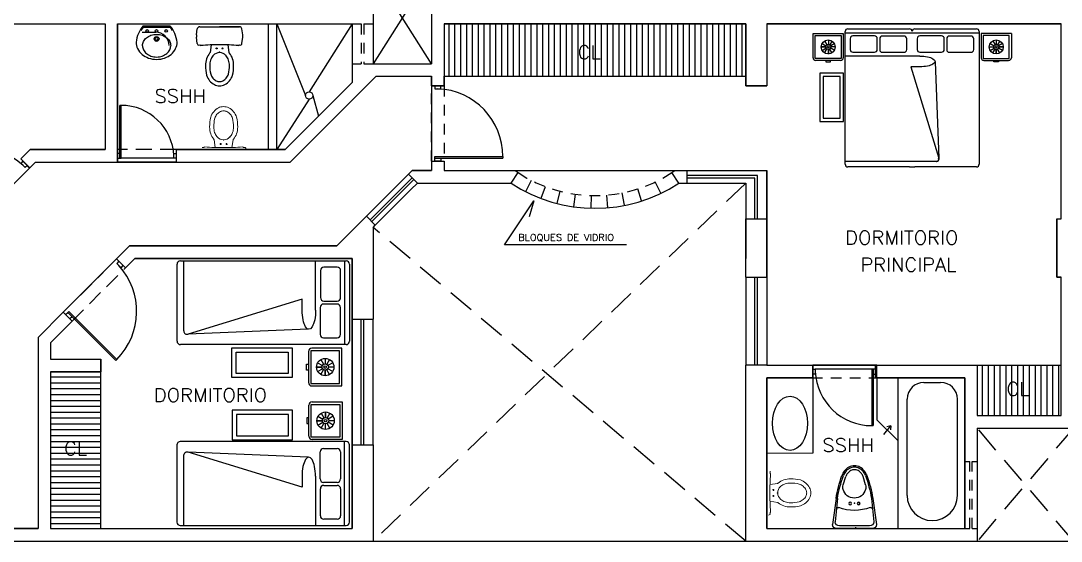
# Model space of a CAD drawing. Header units: millimetres. Extents: x 240 to 284.1, y 121.4 to 133.9.
# Drawn here: x 265.47 to 277.9, y 121.45 to 127.66 of the extents above; entities that cross this region are included whole.
import ezdxf

# ---------------------------------------------------------------- set-up
doc = ezdxf.new("R2010")
doc.units = ezdxf.units.MM
doc.linetypes.add('HIDDEN', pattern=[9.525, 6.35, -3.175])
doc.layers.add('AREAS', color=7, linetype='Continuous', plot=False)
doc.layers.add('VENTANAS', color=250, linetype='Continuous', plot=False)
for name, color, linetype in [('MUEBLES', 253, 'Continuous'), ('MUROS', 5, 'Continuous'), ('MUROS-BAJOS', 40, 'Continuous'), ('pisos', 8, 'Continuous'), ('PROYECCIONES', 6, 'HIDDEN'), ('PUERTAS', 2, 'Continuous'), ('TERRENO', 1, 'Continuous')]:
    doc.layers.add(name, color=color, linetype=linetype)
doc.layers.add('TEXTOS', color=4, linetype='Continuous', lineweight=13)
doc.styles.add('ROMANS', font='romans.shx', dxfattribs={"height": 0.05})

# ---------------------------------------------------------------- blocks, each defined once
blk = doc.blocks.new('Waters02')
for p, q in [((-0.237, 0), (0, 0)), ((0, 0), (0.237, 0)), ((0.237, 0), (0, 0)), ((-0.276, -0.097), (-0.267, -0.026)), ((-0.267, -0.199), (-0.276, -0.123)), ((0.276, -0.097), (0.267, -0.026)), ((0.267, -0.199), (0.276, -0.123)), ((-0.1, -0.217), (-0.112, -0.308)), ((0.1, -0.217), (0.112, -0.308))]:
    blk.add_line(p, q)
for points in [[(-0.112, -0.308, 0.013963), (-0.119, -0.316, 0.089637), (-0.155, -0.381, 0.081306), (-0.168, -0.462, 0.056545), (-0.155, -0.579, 0.089637), (-0.119, -0.644, 0.104644), (-0.062, -0.69, 0.118458), (0, -0.705, 0.108474)], [(-0.075, -0.342, 0.013963), (-0.08, -0.347, 0.089637), (-0.107, -0.397, 0.081306), (-0.118, -0.462, 0.055176), (-0.106, -0.565, 0.085892), (-0.08, -0.613, 0.104644), (-0.04, -0.645, 0.118458), (0, -0.655, 0.118458)], [(0, -0.705, 0.118458), (0.062, -0.69, 0.104644), (0.119, -0.644, 0.089637), (0.155, -0.579, 0.056545), (0.168, -0.462, 0.081306), (0.155, -0.381, 0.089637), (0.119, -0.316, 0.014084), (0.112, -0.308, 0.108474)], [(0, -0.655, 0.118458), (0.04, -0.645, 0.104644), (0.08, -0.613, 0.085892), (0.106, -0.565, 0.055176), (0.118, -0.462, 0.081306), (0.107, -0.397, 0.089637), (0.08, -0.347, 0.014084), (0.075, -0.342, 0.014084)]]:
    blk.add_lwpolyline(points, format="xyb")
for centre in [(-0.035, -0.258), (0.035, -0.258)]:
    blk.add_circle(centre, 0.00635)
for centre, radius, start, end in [((-0.237, -0.03), 0.03, 90, 172.2348), ((0.237, -0.03), 0.03, 7.7652, 90), ((-0.177, -0.11), 0.1, 172.2348, 187.4314), ((0.177, -0.11), 0.1, 352.5686, 7.7652), ((-0.237, -0.195), 0.03, 187.4314, 224.9532), ((-0.249, -0.183), 0.0348, 255.4253, 291.0227), ((-0.223, -0.21), 0.0148, 201.6897, 259.5639), ((0, -3.024), 2.809, 90.0016, 94.6091), ((0, -3.024), 2.809, 85.3931, 90.0016), ((0, -3.024), 2.809, 85.3909, 89.9984), ((0.223, -0.21), 0.0148, 280.4361, 338.3103), ((0.249, -0.183), 0.0348, 248.9773, 284.5747), ((0.237, -0.195), 0.03, 315.0468, 352.5686), ((0, -0.412), 0.103, 42.7314, 137.3026)]:
    blk.add_arc(centre, radius, start, end)
blk.add_point((0, -0.305))
blk = doc.blocks.new('Lavats14')
for p, q in [((-0.16, 0), (0.16, 0)), ((-0.16, -0.014), (-0.187, -0.055)), ((-0.16, -0.014), (0.16, -0.014)), ((0.16, -0.014), (0.187, -0.055))]:
    blk.add_line(p, q)
for points in [[(-0.168, -0.237, -0.115976), (-0.157, -0.188, -0.104098), (-0.121, -0.143, -0.090776), (-0.067, -0.113, -0.083177), (0, -0.102, -0.083177), (0.067, -0.113, -0.090776), (0.121, -0.143, -0.104098), (0.157, -0.188, -0.115976), (0.168, -0.237, -0.115976)], [(-0.245, -0.196, 0.115976), (-0.227, -0.272, 0.104098), (-0.173, -0.34, 0.090776), (-0.096, -0.384, 0.083177), (0, -0.4, 0.083177), (0.096, -0.384, 0.090776), (0.173, -0.34, 0.104098), (0.227, -0.272, 0.115976), (0.245, -0.196, 0.115976)], [(-0.168, -0.237, 0.115976), (-0.157, -0.285, 0.104098), (-0.121, -0.33, 0.090776), (-0.067, -0.36, 0.083177), (0, -0.372, 0.083177), (0.067, -0.36, 0.090776), (0.121, -0.33, 0.104098), (0.157, -0.285, 0.115976), (0.168, -0.237, 0.115976)]]:
    blk.add_lwpolyline(points, format="xyb")
for centre, radius in [((-0.114, -0.061), 0.016), ((0, -0.061), 0.016), ((0.114, -0.061), 0.016), ((0, -0.156), 0.029), ((0, -0.156), 0.0172)]:
    blk.add_circle(centre, radius)
for centre, start, end in [((0.1, -0.229), 138.5888, 174.5373), ((-0.1, -0.229), 5.4627, 41.4112)]:
    blk.add_arc(centre, 0.346, start, end)
blk = doc.blocks.new('water')
for p, q in [((0.212, 0), (-0.212, 0)), ((-0.219, -0.36), (-0.262, -0.05)), ((-0.203, -0.36), (-0.23, -0.082)), ((0.18, -0.031), (-0.18, -0.031)), ((0.203, -0.36), (0.23, -0.082)), ((0.219, -0.36), (0.262, -0.05)), ((-0.136, -0.522), (-0.104, -0.622)), ((0.133, -0.522), (0.104, -0.622))]:
    blk.add_line(p, q)
for points in [[(0.15, -0.632, -0.072735), (0.121, -0.685, -0.106053), (0.066, -0.733, -0.126698), (0, -0.75, -0.126698), (-0.066, -0.733, -0.106053), (-0.121, -0.685, -0.072735), (-0.15, -0.632, -0.075527)], [(0.132, -0.632, -0.084865), (0.108, -0.676, -0.106053), (0.058, -0.719, -0.126698), (0, -0.734, -0.126698), (-0.058, -0.719, -0.106053), (-0.108, -0.676, -0.084865), (-0.132, -0.632)], [(0.104, -0.622, -0.063348), (0.083, -0.657, -0.106053), (0.043, -0.692, -0.126698), (0, -0.703, -0.126698), (-0.043, -0.692, -0.106053), (-0.083, -0.657, -0.063348), (-0.104, -0.622, -0.032432)]]:
    blk.add_lwpolyline(points, format="xyb")
for centre in [(-0.05, -0.3), (0.05, -0.3)]:
    blk.add_circle(centre, 0.0162)
for centre, radius, start, end in [((-0.212, -0.05), 0.05, 90, 180), ((-0.18, -0.082), 0.05, 90, 180), ((0.18, -0.082), 0.05, 0, 90), ((0.212, -0.05), 0.05, 0, 90), ((-0.177, -0.217), 0.0403, 197.365, 238.0437), ((0, -0.746), 0.529, 69.0287, 110.8502), ((0.186, -0.225), 0.0299, 293.7108, 350.2175), ((1.215, -0.141), 1.45, 188.6963, 199.7999), ((1.355, -0.097), 1.58, 189.5687, 199.7797), ((-0.192, -0.241), 0.0115, 238.0437, 290.8502), ((-0.001, -0.502), 0.138, 14.7688, 165.2312), ((-1.405, -0.083), 1.632, 340.3478, 350.2344), ((-1.278, -0.121), 1.516, 340.2994, 350.9235), ((0.194, -0.241), 0.0115, 249.0287, 293.7108), ((0.003, -0.498), 0.141, 167.0911, 189.7868), ((-0.006, -0.498), 0.141, 350.2132, 12.9089)]:
    blk.add_arc(centre, radius, start, end)
blk.add_point((0, -0.305))
blk = doc.blocks.new('A$C235B6341')
for p, q in [((0.167, 0.488), (0.154, 0.397)), ((0.367, 0.488), (0.379, 0.397))]:
    blk.add_line(p, q)
for points in [[(0.154, 0.397, 0.013963), (0.148, 0.389, 0.089637), (0.112, 0.324, 0.081306), (0.099, 0.243, 0.056545), (0.112, 0.126, 0.089637), (0.148, 0.061, 0.104644), (0.204, 0.015, 0.118458), (0.267, 0, 0.108474)], [(0.267, 0, 0.118458), (0.329, 0.015, 0.104644), (0.385, 0.061, 0.089637), (0.421, 0.126, 0.056545), (0.434, 0.243, 0.081306), (0.421, 0.324, 0.089637), (0.385, 0.389, 0.014084), (0.379, 0.397, 0.108474)], [(0.191, 0.363, 0.013963), (0.187, 0.358, 0.089637), (0.159, 0.308, 0.081306), (0.149, 0.243, 0.055176), (0.16, 0.14, 0.085892), (0.187, 0.092, 0.104644), (0.227, 0.06, 0.118458), (0.267, 0.05, 0.118458)], [(0.267, 0.05, 0.118458), (0.306, 0.06, 0.104644), (0.346, 0.092, 0.085892), (0.373, 0.14, 0.055176), (0.384, 0.243, 0.081306), (0.374, 0.308, 0.089637), (0.346, 0.358, 0.014084), (0.342, 0.363, 0.014084)]]:
    blk.add_lwpolyline(points, format="xyb")
for centre in [(0.231, 0.447), (0.302, 0.447)]:
    blk.add_circle(centre, 0.00635)
for centre, radius, start, end in [((0.03, 0.51), 0.03, 187.4314, 224.9532), ((0.017, 0.522), 0.0348, 255.4253, 291.0227), ((0.044, 0.495), 0.0148, 201.6897, 259.5639), ((0.267, -2.319), 2.809, 90.0016, 94.6091), ((0.267, 0.293), 0.103, 42.7314, 137.3026), ((0.267, -2.319), 2.809, 85.3931, 90.0016), ((0.266, -2.319), 2.809, 85.3909, 89.9984), ((0.49, 0.495), 0.0148, 280.4361, 338.3103), ((0.516, 0.522), 0.0348, 248.9773, 284.5747)]:
    blk.add_arc(centre, radius, start, end)
blk.add_point((0.267, 0.4))

msp = doc.modelspace()

# ---------------------------------------------------------------- hatches: boundary and pattern name
at = {"layer": 'pisos', "ltscale": 0.05}
h = msp.add_hatch(dxfattribs=at)
h.set_pattern_fill('_USER', color=256, scale=0.07, angle=90, style=0, pattern_type=0)
h.set_pattern_definition([(90, (0.387006, 0.59479), (-0.07, 4e-18), [])])
h.paths.add_polyline_path([(270.529, 128.396), (270.529, 127.771), (274.129, 127.771), (274.129, 128.396)])
h.paths.add_polyline_path([(274.129, 126.996), (274.129, 127.621), (270.529, 127.621), (270.529, 126.996)])
h.paths.add_polyline_path([(272.734, 128.181), (273.146, 128.181), (273.146, 127.986), (272.734, 127.986)], flags=24)
h.paths.add_polyline_path([(272.105, 127.945), (272.461, 127.945), (272.461, 128.185), (272.105, 128.185)], flags=24)
h.paths.add_polyline_path([(272.734, 127.406), (273.146, 127.406), (273.146, 127.211), (272.734, 127.211)], flags=24)
h.paths.add_polyline_path([(272.105, 127.163), (272.461, 127.163), (272.461, 127.403), (272.105, 127.403)], flags=24)
h = msp.add_hatch(dxfattribs=at)
h.set_pattern_fill('_USER', color=256, scale=0.07, angle=90, style=0, pattern_type=0)
h.set_pattern_definition([(270, (0.387006, 254.796846), (-0.07, -4e-18), [])])
h.paths.add_polyline_path([(277.893, 122.946), (276.893, 122.946), (276.893, 123.546), (277.893, 123.546)])
h.paths.add_polyline_path([(277.199, 123.383), (277.606, 123.383), (277.606, 123.135), (277.199, 123.135)], flags=24)
h = msp.add_hatch(dxfattribs=at)
h.set_pattern_fill('_USER', color=256, scale=0.07, style=0, pattern_type=0)
h.set_pattern_definition([(0, (0.387006, 254.796846), (0, -0.07), [])])
h.paths.add_polyline_path([(266.429, 121.596), (265.829, 121.596), (265.829, 123.468), (266.429, 123.468)])
h.paths.add_polyline_path([(265.916, 122.66), (266.324, 122.66), (266.324, 122.412), (265.916, 122.412)], flags=24)

# ---------------------------------------------------------------- linework, layer by layer
at = {"layer": 'AREAS', "ltscale": 0.05}
for points in [[(265.579, 125.9), (264.944, 125.267), (264.838, 125.373), (264.661, 125.196), (262.129, 125.196), (262.129, 127.621), (266.479, 127.621), (266.479, 126.121), (265.586, 126.121), (265.474, 126.009), (265.579, 125.9)], [(266.629, 127.621), (269.429, 127.621), (269.429, 126.921), (268.629, 126.121), (267.329, 126.121), (267.329, 125.971), (266.629, 125.971), (266.629, 127.621)], [(270.379, 125.983), (270.529, 125.983), (270.529, 125.871), (274.379, 125.871), (274.379, 123.546), (276.893, 123.546), (276.893, 122.946), (277.893, 122.946), (277.893, 124.596), (277.843, 124.596), (277.843, 125.296), (277.893, 125.296), (277.893, 127.621), (274.379, 127.621), (274.379, 126.883), (274.129, 126.883), (274.129, 127.621), (270.529, 127.621), (270.529, 126.883), (270.379, 126.883), (270.379, 125.983)], [(264.944, 125.266), (265.581, 125.902), (265.58, 125.903), (265.648, 125.971), (266.629, 125.971), (266.629, 125.971), (267.329, 125.971), (267.329, 125.971), (268.691, 125.971), (269.716, 126.996), (270.379, 126.996), (270.379, 126.883), (270.379, 126.883), (270.379, 125.983), (270.379, 125.983), (270.379, 125.871), (270.147, 125.871), (269.247, 124.971), (266.773, 124.971), (266.617, 124.815), (266.617, 124.815), (265.981, 124.179), (265.981, 124.179), (265.679, 123.877), (265.679, 121.596), (258.316, 121.596)], [(265.981, 124.179), (266.087, 124.073), (265.829, 123.815), (265.829, 123.618), (266.429, 123.618), (266.429, 123.468), (265.829, 123.468), (265.829, 121.596), (269.429, 121.596), (269.429, 124.821), (266.835, 124.821), (266.723, 124.709), (266.617, 124.815), (265.981, 124.179)], [(274.929, 123.546), (274.929, 123.396), (274.379, 123.396), (274.379, 121.596), (276.743, 121.596), (276.743, 123.396), (275.693, 123.396), (275.693, 123.546), (274.929, 123.546)]]:
    msp.add_lwpolyline(points, dxfattribs=at)
at = {"layer": 'MUEBLES'}
for p, q in [((268.429, 126.121), (268.429, 127.621)), ((268.529, 126.121), (268.529, 127.621)), ((266.924, 127.522), (267.084, 127.522)), ((274.933, 127.218), (274.933, 127.506)), ((274.933, 127.506), (275.293, 127.506)), ((275.293, 127.506), (275.293, 127.218)), ((275.316, 125.946), (275.316, 127.53)), ((275.316, 127.514), (276.116, 127.514)), ((275.348, 127.562), (276.084, 127.562)), ((275.667, 127.477), (275.408, 127.477)), ((276.019, 127.476), (275.76, 127.476)), ((276.116, 127.514), (276.916, 127.514)), ((276.148, 127.562), (276.884, 127.562)), ((276.467, 127.477), (276.208, 127.477)), ((276.819, 127.476), (276.56, 127.476)), ((276.916, 127.53), (276.916, 125.946)), ((276.94, 127.506), (276.94, 127.218)), ((277.3, 127.506), (276.94, 127.506)), ((277.3, 127.506), (277.3, 127.218)), ((275.029, 127.346), (275.083, 127.346)), ((275.083, 127.346), (275.029, 127.346)), ((275.04, 127.388), (275.087, 127.361)), ((275.04, 127.305), (275.087, 127.331)), ((275.071, 127.419), (275.098, 127.372)), ((275.119, 127.429), (275.119, 127.376)), ((275.16, 127.418), (275.134, 127.372)), ((275.191, 127.388), (275.145, 127.361)), ((275.191, 127.304), (275.145, 127.331)), ((275.202, 127.346), (275.149, 127.346)), ((275.202, 127.346), (275.149, 127.346)), ((275.376, 127.445), (275.376, 127.316)), ((275.699, 127.316), (275.699, 127.445)), ((275.728, 127.444), (275.728, 127.314)), ((276.051, 127.314), (276.051, 127.444)), ((276.176, 127.445), (276.176, 127.316)), ((276.499, 127.316), (276.499, 127.445)), ((276.528, 127.444), (276.528, 127.314)), ((276.851, 127.314), (276.851, 127.444)), ((277.037, 127.346), (277.09, 127.346)), ((277.037, 127.346), (277.09, 127.346)), ((277.048, 127.388), (277.094, 127.361)), ((277.048, 127.305), (277.094, 127.331)), ((277.078, 127.419), (277.105, 127.372)), ((277.12, 127.43), (277.12, 127.376)), ((277.162, 127.419), (277.135, 127.372)), ((277.193, 127.388), (277.146, 127.361)), ((277.193, 127.305), (277.146, 127.331)), ((277.204, 127.346), (277.15, 127.346)), ((277.15, 127.346), (277.204, 127.346)), ((275.071, 127.274), (275.098, 127.32)), ((275.119, 127.316), (275.119, 127.262)), ((275.119, 127.262), (275.119, 127.316)), ((275.16, 127.273), (275.134, 127.32)), ((276.206, 127.237), (275.316, 127.237)), ((275.408, 127.284), (275.667, 127.284)), ((275.76, 127.282), (276.019, 127.282)), ((276.208, 127.284), (276.467, 127.284)), ((276.56, 127.282), (276.819, 127.282)), ((277.078, 127.274), (277.105, 127.32)), ((277.12, 127.316), (277.12, 127.263)), ((277.12, 127.263), (277.12, 127.316)), ((277.162, 127.274), (277.135, 127.32)), ((275.261, 127.186), (274.965, 127.186)), ((276.102, 127.109), (276.436, 126.019)), ((276.206, 127.109), (276.102, 127.109)), ((276.39, 127.167), (276.436, 126.019)), ((276.972, 127.186), (277.268, 127.186)), ((276.401, 125.978), (275.316, 125.978)), ((276.406, 125.978), (275.736, 125.978)), ((276.084, 125.914), (275.348, 125.914)), ((276.084, 125.914), (276.148, 125.914)), ((276.884, 125.914), (276.148, 125.914)), ((267.339, 123.832), (267.339, 124.752)), ((267.379, 124.792), (269.359, 124.792)), ((267.419, 123.955), (267.419, 124.792)), ((268.993, 124.204), (268.993, 124.785)), ((269.252, 124.717), (269.091, 124.717)), ((269.339, 124.792), (269.339, 123.792)), ((269.399, 124.752), (269.399, 123.832)), ((269.051, 124.677), (269.051, 124.353)), ((269.292, 124.353), (269.292, 124.677)), ((268.833, 124.334), (267.47, 123.917)), ((268.833, 124.204), (268.833, 124.334)), ((269.049, 124.237), (269.049, 123.913)), ((269.251, 124.277), (269.089, 124.277)), ((269.091, 124.313), (269.252, 124.313)), ((269.291, 123.913), (269.291, 124.237)), ((268.905, 123.975), (267.47, 123.917)), ((269.089, 123.873), (269.251, 123.873)), ((269.359, 123.792), (267.379, 123.792)), ((269.308, 123.749), (268.948, 123.749)), ((269.308, 123.299), (269.308, 123.749)), ((268.908, 123.709), (268.908, 123.339)), ((269.056, 123.615), (269.089, 123.557)), ((269.108, 123.629), (269.108, 123.562)), ((269.108, 123.629), (269.108, 123.562)), ((269.16, 123.615), (269.127, 123.557)), ((269.07, 123.524), (269.003, 123.524)), ((269.003, 123.524), (269.07, 123.524)), ((269.017, 123.576), (269.075, 123.543)), ((269.017, 123.472), (269.075, 123.505)), ((269.056, 123.434), (269.089, 123.492)), ((269.108, 123.42), (269.108, 123.487)), ((269.108, 123.487), (269.108, 123.42)), ((269.16, 123.434), (269.127, 123.492)), ((269.198, 123.576), (269.14, 123.543)), ((269.198, 123.472), (269.14, 123.505)), ((269.212, 123.524), (269.145, 123.524)), ((268.948, 123.299), (269.308, 123.299)), ((276.256, 123.341), (276.456, 123.341)), ((268.952, 123.109), (269.312, 123.109)), ((269.312, 123.109), (269.312, 122.659)), ((276.056, 121.991), (276.056, 123.141)), ((276.656, 121.991), (276.656, 123.141)), ((268.912, 122.699), (268.912, 123.069)), ((269.059, 122.975), (269.093, 122.917)), ((269.112, 122.922), (269.112, 122.989)), ((269.112, 122.989), (269.112, 122.922)), ((269.164, 122.975), (269.13, 122.917)), ((269.007, 122.884), (269.074, 122.884)), ((269.074, 122.884), (269.007, 122.884)), ((269.021, 122.937), (269.079, 122.903)), ((269.021, 122.832), (269.079, 122.866)), ((269.059, 122.794), (269.093, 122.852)), ((269.164, 122.794), (269.13, 122.852)), ((269.202, 122.937), (269.144, 122.903)), ((269.202, 122.832), (269.144, 122.866)), ((269.216, 122.884), (269.149, 122.884)), ((269.112, 122.78), (269.112, 122.847)), ((269.112, 122.78), (269.112, 122.847)), ((269.358, 122.634), (267.378, 122.634)), ((269.312, 122.659), (268.952, 122.659)), ((269.338, 121.634), (269.338, 122.634)), ((267.338, 122.594), (267.338, 121.674)), ((268.832, 122.091), (267.47, 122.508)), ((268.904, 122.45), (267.47, 122.508)), ((269.048, 122.188), (269.048, 122.512)), ((269.088, 122.552), (269.25, 122.552)), ((269.29, 122.512), (269.29, 122.188)), ((269.398, 121.674), (269.398, 122.594)), ((267.418, 122.47), (267.418, 121.634)), ((268.832, 122.221), (268.832, 122.091)), ((268.992, 122.221), (268.992, 121.64)), ((269.25, 122.148), (269.088, 122.148)), ((269.09, 122.112), (269.252, 122.112)), ((269.05, 121.748), (269.05, 122.072)), ((269.292, 122.072), (269.292, 121.748)), ((267.378, 121.634), (269.358, 121.634)), ((269.252, 121.708), (269.09, 121.708))]:
    msp.add_line(p, q, dxfattribs=at)
at = {"layer": 'MUEBLES', "ltscale": 0.05}
for p, q in [((275.776, 122.719), (275.861, 122.823)), ((275.861, 122.823), (275.815, 122.81)), ((275.861, 122.823), (275.857, 122.775))]:
    msp.add_line(p, q, dxfattribs=at)
at = {"layer": 'MUEBLES'}
for points in [[(274.957, 127.21), (274.957, 127.482), (275.269, 127.482), (275.269, 127.21)], [(277.276, 127.21), (277.276, 127.482), (276.964, 127.482), (276.964, 127.21)], [(275.141, 127.186), (275.085, 127.186), (275.085, 127.169), (275.141, 127.169)], [(277.092, 127.186), (277.148, 127.186), (277.148, 127.169), (277.092, 127.169)], [(275.296, 127.032), (275.013, 127.032), (275.013, 126.456), (275.296, 126.456)], [(275.256, 126.992), (275.053, 126.992), (275.053, 126.496), (275.256, 126.496)], [(268.715, 123.754), (268.715, 123.399), (267.995, 123.399), (267.995, 123.754)], [(268.938, 123.329), (269.278, 123.329), (269.278, 123.719), (268.938, 123.719)], [(268.665, 123.704), (268.665, 123.449), (268.045, 123.449), (268.045, 123.704)], [(268.908, 123.559), (268.908, 123.489), (268.886, 123.489), (268.886, 123.559)], [(268.719, 122.655), (268.719, 123.009), (267.999, 123.009), (267.999, 122.655)], [(268.942, 123.079), (269.282, 123.079), (269.282, 122.689), (268.942, 122.689)], [(268.669, 122.705), (268.669, 122.959), (268.049, 122.959), (268.049, 122.705)], [(268.912, 122.849), (268.912, 122.92), (268.89, 122.92), (268.89, 122.849)]]:
    msp.add_lwpolyline(points, close=True, dxfattribs=at)
for centre, radius in [((275.113, 127.346), 0.0835), ((275.113, 127.346), 0.03), ((275.113, 127.346), 0.0121), ((277.12, 127.346), 0.0835), ((277.12, 127.346), 0.03), ((277.12, 127.346), 0.0121), ((269.108, 123.524), 0.104), ((269.108, 123.524), 0.0375), ((269.108, 123.524), 0.0151), ((269.112, 122.884), 0.104), ((269.112, 122.884), 0.0375), ((269.112, 122.884), 0.0151)]:
    msp.add_circle(centre, radius, dxfattribs=at)
for centre, radius, start, end in [((267.084, 127.362), 0.16, 360, 90), ((275.348, 127.53), 0.032, 90, 180), ((275.408, 127.445), 0.032, 90, 180), ((275.667, 127.445), 0.032, 0, 90), ((275.76, 127.444), 0.032, 90, 180), ((276.019, 127.444), 0.032, 0, 90), ((276.084, 127.53), 0.032, 0, 90), ((276.148, 127.53), 0.032, 90, 180), ((276.208, 127.445), 0.032, 90, 180), ((276.467, 127.445), 0.032, 0, 90), ((276.56, 127.444), 0.032, 90, 180), ((276.819, 127.444), 0.032, 0, 90), ((276.884, 127.53), 0.032, 0, 90), ((274.965, 127.218), 0.032, 180, 270), ((275.261, 127.218), 0.032, 270, 0), ((275.408, 127.316), 0.032, 180, 270), ((275.667, 127.316), 0.032, 270, 0), ((275.76, 127.314), 0.032, 180, 270), ((276.019, 127.314), 0.032, 270, 0), ((276.208, 127.316), 0.032, 180, 270), ((276.467, 127.316), 0.032, 270, 0), ((276.56, 127.314), 0.032, 180, 270), ((276.819, 127.314), 0.032, 270, 0), ((276.972, 127.218), 0.032, 180, 270), ((277.268, 127.218), 0.032, 270, 0), ((276.401, 126.01), 0.032, 270, 17.0421), ((276.406, 126.01), 0.032, 270, 17.0421), ((275.348, 125.946), 0.032, 180, 270), ((276.884, 125.946), 0.032, 270, 0), ((267.379, 124.752), 0.04, 90, 180), ((269.091, 124.677), 0.04, 90, 180), ((269.252, 124.677), 0.04, 0, 90), ((269.359, 124.752), 0.04, 0, 90), ((269.091, 124.353), 0.04, 180, 270), ((269.252, 124.353), 0.04, 270, 0), ((269.089, 124.237), 0.04, 90, 180), ((269.251, 124.237), 0.04, 0, 90), ((267.459, 123.955), 0.04, 180, 287.0421), ((269.089, 123.913), 0.04, 180, 270), ((269.251, 123.913), 0.04, 270, 0), ((267.379, 123.832), 0.04, 180, 270), ((268.948, 123.709), 0.04, 90, 180), ((269.359, 123.832), 0.04, 270, 0), ((268.948, 123.339), 0.04, 180, 270), ((276.256, 123.141), 0.2, 90, 180), ((276.456, 123.141), 0.2, 360, 90), ((268.952, 123.069), 0.04, 90, 180), ((267.378, 122.594), 0.04, 90, 180), ((268.952, 122.699), 0.04, 180, 270), ((269.358, 122.594), 0.04, 0, 90), ((267.458, 122.47), 0.04, 72.9579, 180), ((269.088, 122.512), 0.04, 90, 180), ((269.25, 122.512), 0.04, 0, 90), ((269.088, 122.188), 0.04, 180, 270), ((269.09, 122.072), 0.04, 90, 180), ((269.25, 122.188), 0.04, 270, 0), ((269.252, 122.072), 0.04, 0, 90), ((276.356, 121.991), 0.3, 180, 0), ((269.09, 121.748), 0.04, 180, 270), ((269.252, 121.748), 0.04, 270, 0), ((267.378, 121.674), 0.04, 180, 270), ((269.358, 121.674), 0.04, 270, 0)]:
    msp.add_arc(centre, radius, start, end, dxfattribs=at)
at = {"layer": 'MUEBLES', "extrusion": (0, 0, -1)}
for centre, major_axis in [((276.206, 127.173), (0.183, 0)), ((268.913, 124.204), (0, -0.229))]:
    msp.add_ellipse(centre, major_axis=major_axis, ratio=0.349498, start_param=4.712389, end_param=7.853982, dxfattribs=at)
at = {"layer": 'MUEBLES', "ltscale": 0.05}
msp.add_ellipse((274.658, 122.853), major_axis=(0, 0.324), ratio=0.648312, dxfattribs=at)
at = {"layer": 'MUEBLES'}
msp.add_ellipse((268.912, 122.221), major_axis=(0, 0.229), ratio=0.349498, start_param=4.712389, end_param=7.853982, dxfattribs=at)
at = {"layer": 'MUROS'}
for p, q in [((269.679, 128.246), (269.679, 127.146)), ((270.379, 128.246), (270.379, 127.146)), ((262.129, 127.621), (266.479, 127.621)), ((266.629, 127.621), (269.429, 127.621)), ((269.429, 127.621), (269.429, 126.921)), ((270.529, 127.621), (270.529, 126.996)), ((270.529, 127.621), (274.129, 127.621)), ((274.129, 127.621), (274.129, 126.883)), ((274.379, 127.621), (277.893, 127.621)), ((274.379, 127.621), (274.379, 126.883)), ((277.893, 125.296), (277.893, 127.621)), ((269.679, 127.146), (270.379, 127.146)), ((268.691, 125.971), (269.716, 126.996)), ((269.716, 126.996), (270.379, 126.996)), ((270.379, 126.883), (270.379, 126.996)), ((270.529, 126.883), (270.529, 126.996)), ((268.629, 126.121), (269.429, 126.921)), ((270.379, 126.883), (270.529, 126.883)), ((265.586, 126.121), (266.479, 126.121)), ((265.586, 126.121), (266.479, 126.121)), ((266.629, 126.121), (266.629, 126.121)), ((267.329, 126.121), (268.629, 126.121)), ((265.648, 125.971), (266.629, 125.971)), ((265.648, 125.971), (266.629, 125.971)), ((267.329, 125.971), (268.691, 125.971)), ((270.379, 125.983), (270.529, 125.983)), ((270.379, 125.983), (270.379, 125.871)), ((270.529, 125.983), (270.529, 125.871)), ((270.103, 125.827), (270.147, 125.871)), ((270.147, 125.871), (270.379, 125.871)), ((270.529, 125.871), (271.375, 125.871)), ((271.329, 125.721), (271.411, 125.846)), ((273.329, 125.721), (273.246, 125.846)), ((273.283, 125.871), (273.429, 125.871)), ((273.429, 125.721), (273.429, 125.871)), ((270.209, 125.721), (270.103, 125.827)), ((270.209, 125.721), (271.329, 125.721)), ((270.209, 125.721), (271.329, 125.721)), ((273.329, 125.721), (273.429, 125.721)), ((269.247, 124.971), (269.6, 125.324)), ((269.706, 125.218), (269.6, 125.324)), ((269.679, 125.191), (269.706, 125.218)), ((274.129, 125.296), (274.379, 125.296)), ((274.129, 124.596), (274.129, 125.296)), ((274.129, 125.296), (274.129, 124.821)), ((274.379, 124.596), (274.379, 125.296)), ((274.379, 125.296), (274.379, 124.688)), ((277.843, 125.296), (277.893, 125.296)), ((277.843, 125.296), (277.843, 124.596)), ((266.773, 124.971), (269.247, 124.971)), ((266.835, 124.821), (269.429, 124.821)), ((274.129, 124.596), (274.379, 124.596)), ((277.843, 124.596), (277.893, 124.596)), ((277.893, 122.946), (277.893, 124.596)), ((277.893, 123.846), (277.893, 124.596)), ((269.429, 124.096), (269.679, 124.096)), ((274.129, 122.596), (274.129, 123.546)), ((274.379, 123.546), (274.929, 123.546)), ((274.929, 123.396), (274.929, 123.546)), ((275.679, 123.396), (275.679, 123.546)), ((275.679, 123.546), (276.893, 123.546)), ((276.893, 123.546), (276.893, 122.946)), ((274.379, 123.396), (274.929, 123.396)), ((274.379, 121.596), (274.379, 123.396)), ((275.679, 123.396), (276.743, 123.396)), ((276.743, 123.396), (276.743, 121.596)), ((276.893, 122.946), (277.893, 122.946)), ((276.893, 122.796), (278.043, 122.796)), ((276.893, 122.796), (276.893, 121.446)), ((274.129, 121.446), (274.129, 122.596)), ((258.316, 121.596), (265.679, 121.596)), ((265.829, 121.596), (269.429, 121.596)), ((274.379, 121.596), (276.743, 121.596)), ((248.945, 121.445), (269.679, 121.446)), ((274.129, 121.446), (276.893, 121.446))]:
    msp.add_line(p, q, dxfattribs=at)
at = {"layer": 'MUROS', "ltscale": 0.05}
for p, q in [((266.479, 127.621), (266.479, 126.121)), ((266.629, 127.621), (266.629, 125.971)), ((274.129, 126.883), (274.379, 126.883)), ((265.474, 126.009), (265.586, 126.121)), ((265.474, 126.009), (265.586, 126.121)), ((267.329, 126.121), (267.329, 125.971)), ((265.58, 125.903), (265.474, 126.009)), ((265.58, 125.903), (265.474, 126.009)), ((265.58, 125.903), (265.648, 125.971)), ((265.58, 125.903), (265.648, 125.971)), ((269.679, 125.191), (269.679, 124.096)), ((266.617, 124.815), (266.773, 124.971)), ((266.617, 124.815), (266.723, 124.709)), ((266.723, 124.709), (266.835, 124.821)), ((269.429, 124.821), (269.429, 124.096)), ((265.679, 123.877), (265.981, 124.179)), ((265.981, 124.179), (266.087, 124.073)), ((265.829, 123.815), (266.087, 124.073)), ((265.679, 123.877), (265.679, 121.596)), ((265.829, 123.815), (265.829, 123.618)), ((265.829, 123.618), (266.429, 123.618)), ((266.429, 123.468), (266.429, 123.618)), ((274.379, 123.546), (274.129, 123.546)), ((265.829, 123.468), (265.829, 121.596)), ((265.829, 123.468), (266.429, 123.468)), ((269.429, 122.596), (269.679, 122.596)), ((269.429, 122.596), (269.429, 121.596)), ((269.679, 122.596), (269.679, 121.446))]:
    msp.add_line(p, q, dxfattribs=at)
at = {"layer": 'MUROS-BAJOS', "ltscale": 0.05}
for p, q in [((273.329, 125.871), (274.379, 125.871)), ((274.379, 125.296), (274.379, 125.871)), ((270.103, 125.827), (269.6, 125.324)), ((270.13, 125.643), (270.209, 125.721)), ((270.13, 125.643), (270.209, 125.721)), ((271.502, 125.62), (271.57, 125.754)), ((273.114, 125.599), (273.049, 125.735)), ((273.329, 125.721), (274.129, 125.721)), ((274.129, 125.721), (274.129, 125.296)), ((270.13, 125.643), (269.706, 125.218)), ((271.685, 125.539), (271.738, 125.679)), ((271.876, 125.478), (271.913, 125.623)), ((272.075, 125.439), (272.096, 125.587)), ((272.683, 125.456), (272.654, 125.603)), ((272.885, 125.508), (272.839, 125.651)), ((272.282, 125.421), (272.286, 125.571)), ((272.482, 125.427), (272.47, 125.577)), ((274.129, 124.596), (274.129, 123.546)), ((274.379, 124.596), (274.379, 123.546)), ((269.429, 124.096), (269.429, 122.596)), ((269.679, 122.596), (269.679, 124.096)), ((275.693, 122.896), (275.943, 122.646))]:
    msp.add_line(p, q, dxfattribs=at)
at = {"layer": 'MUROS-BAJOS'}
for p, q in [((274.929, 123.396), (274.929, 122.496)), ((275.693, 123.396), (275.693, 122.896)), ((275.943, 123.396), (275.943, 121.596))]:
    msp.add_line(p, q, dxfattribs=at)
at = {"layer": 'MUROS-BAJOS', "ltscale": 0.05}
msp.add_arc((272.329, 127.237), 1.817, 236.6015, 303.3985, dxfattribs=at)
at = {"layer": 'pisos', "ltscale": 0.05}
for p, q in [((270.379, 128.246), (269.679, 127.146)), ((270.379, 127.146), (269.679, 128.246)), ((268.529, 127.621), (268.873, 126.767)), ((269.429, 127.621), (268.917, 126.811)), ((270.529, 126.996), (274.129, 126.996)), ((268.917, 126.724), (268.529, 126.121)), ((268.96, 126.767), (269.029, 126.521)), ((267.301, 126.018), (266.671, 126.018)), ((275.634, 123.501), (274.959, 123.501)), ((276.893, 123.546), (277.893, 123.546)), ((266.429, 121.596), (266.429, 123.468)), ((275.442, 121.596), (275.442, 121.611)), ((269.679, 121.446), (274.129, 121.446)), ((276.893, 121.446), (278.043, 121.446))]:
    msp.add_line(p, q, dxfattribs=at)
msp.add_lwpolyline([(272.707, 124.985), (271.247, 124.985), (271.6, 125.507), (271.542, 125.318)], dxfattribs=at)
msp.add_circle((268.917, 126.767), 0.0435, dxfattribs=at)
at = {"layer": 'PROYECCIONES', "ltscale": 0.02}
for p, q in [((269.429, 127.621), (269.539, 127.621)), ((269.539, 127.621), (269.539, 127.146)), ((269.569, 127.621), (269.569, 127.146)), ((269.569, 127.621), (269.679, 127.621)), ((269.429, 127.146), (269.539, 127.146)), ((269.569, 127.146), (269.679, 127.146)), ((270.379, 125.983), (270.379, 126.883)), ((270.529, 126.883), (270.529, 125.983)), ((274.929, 123.546), (275.679, 123.546)), ((274.917, 123.396), (275.679, 123.396)), ((276.743, 122.396), (276.803, 122.396)), ((276.803, 121.596), (276.803, 122.396)), ((276.833, 121.596), (276.833, 122.396)), ((276.833, 122.396), (276.893, 122.396)), ((276.743, 121.596), (276.803, 121.596)), ((276.833, 121.596), (276.893, 121.596))]:
    msp.add_line(p, q, dxfattribs=at)
at = {"layer": 'PROYECCIONES', "ltscale": 0.03}
for p, q in [((267.329, 126.121), (266.629, 126.121)), ((267.329, 125.971), (266.629, 125.971)), ((264.944, 125.267), (265.579, 125.9)), ((265.981, 124.179), (266.617, 124.815)), ((266.087, 124.073), (266.723, 124.709))]:
    msp.add_line(p, q, dxfattribs=at)
at = {"layer": 'PROYECCIONES', "ltscale": 0.05}
for p, q in [((274.129, 125.721), (269.679, 121.446)), ((274.129, 121.446), (269.679, 125.191)), ((278.043, 122.796), (276.893, 121.446)), ((278.043, 121.446), (276.893, 122.796))]:
    msp.add_line(p, q, dxfattribs=at)
at = {"layer": 'PROYECCIONES', "ltscale": 0.02}
msp.add_lwpolyline([(271.411, 125.846, -0.006618), (271.375, 125.871), (273.283, 125.871, -0.006618), (273.246, 125.846, -0.3)], format="xyb", close=True, dxfattribs=at)
at = {"layer": 'PUERTAS', "color": 1}
for p, q in [((266.657, 126.018), (266.657, 126.648)), ((266.671, 126.648), (266.657, 126.648)), ((266.671, 126.018), (266.671, 126.648)), ((266.657, 126.018), (266.671, 126.018)), ((270.418, 126.037), (271.229, 126.037)), ((270.418, 126.019), (270.418, 126.037)), ((270.418, 126.019), (271.229, 126.019)), ((271.229, 126.037), (271.229, 126.019)), ((266.034, 124.177), (266.046, 124.189)), ((266.034, 124.177), (266.607, 123.603)), ((266.046, 124.189), (266.62, 123.616)), ((266.607, 123.603), (266.62, 123.616)), ((275.634, 123.501), (275.634, 122.825)), ((275.649, 123.501), (275.634, 123.501)), ((275.649, 123.501), (275.649, 122.825)), ((275.634, 122.825), (275.649, 122.825))]:
    msp.add_line(p, q, dxfattribs=at)
for points in [[(270.418, 126.883), (270.418, 126.847), (270.49, 126.847), (270.49, 126.883)], [(265.553, 125.931), (265.527, 125.905), (265.476, 125.956), (265.502, 125.981)], [(265.553, 125.931), (265.527, 125.905), (265.476, 125.956), (265.502, 125.981)], [(266.629, 126.018), (266.657, 126.018), (266.657, 126.074), (266.629, 126.074)], [(267.329, 126.018), (267.301, 126.018), (267.301, 126.074), (267.329, 126.074)], [(270.418, 125.983), (270.418, 126.019), (270.49, 126.019), (270.49, 125.983)], [(266.645, 124.787), (266.619, 124.762), (266.67, 124.711), (266.695, 124.737)], [(266.008, 124.151), (266.034, 124.177), (266.085, 124.126), (266.059, 124.1)], [(274.929, 123.501), (274.959, 123.501), (274.959, 123.441), (274.929, 123.441)], [(275.679, 123.501), (275.649, 123.501), (275.649, 123.441), (275.679, 123.441)]]:
    msp.add_lwpolyline(points, close=True, dxfattribs=at)
at = {"layer": 'PUERTAS'}
for centre, radius, start, end in [((270.418, 126.037), 0.811, 0, 87.4552), ((266.671, 126.018), 0.631, 2.5448, 90), ((264.954, 125.332), 0.811, 47.5448, 135), ((264.954, 125.332), 0.811, 47.5448, 135), ((266.046, 124.189), 0.811, 315, 42.4552), ((275.634, 123.501), 0.676, 182.5448, 270)]:
    msp.add_arc(centre, radius, start, end, dxfattribs=at)
at = {"layer": 'TERRENO', "ltscale": 0.05}
for p, q in [((274.269, 125.811), (273.429, 125.811)), ((274.239, 125.781), (273.429, 125.781)), ((274.239, 125.296), (274.239, 125.781)), ((274.269, 125.296), (274.269, 125.811)), ((274.239, 123.546), (274.239, 124.596)), ((274.269, 123.546), (274.269, 124.596))]:
    msp.add_line(p, q, dxfattribs=at)
at = {"layer": 'TEXTOS', "ltscale": 0.05}
msp.add_line((274.929, 122.496), (274.379, 122.496), dxfattribs=at)
at = {"layer": 'VENTANAS'}
for p, q in [((270.145, 125.784), (269.643, 125.282)), ((270.166, 125.763), (269.664, 125.261))]:
    msp.add_line(p, q, dxfattribs=at)
at = {"layer": 'VENTANAS', "ltscale": 0.05}
for p, q in [((269.539, 122.596), (269.539, 124.096)), ((269.569, 122.596), (269.569, 124.096))]:
    msp.add_line(p, q, dxfattribs=at)

# ---------------------------------------------------------------- block references
at = {"layer": 'MUEBLES', "ltscale": 0.05}
for name, p in [('Lavats14', (267.095, 127.598)), ('Waters02', (267.847, 127.587))]:
    msp.add_blockref(name, p, dxfattribs=at)
at = {"layer": 'MUEBLES', "xscale": -1, "rotation": 180}
msp.add_blockref('water', (275.427, 121.596), dxfattribs=at)
at = {"layer": 'TEXTOS', "ltscale": 0.05}
for p, rotation in [((268.162, 126.634), 180), ((274.907, 121.755), 90)]:
    msp.add_blockref('A$C235B6341', p, dxfattribs=dict(at, rotation=rotation))

# ---------------------------------------------------------------- texts
at = {"layer": 'TEXTOS', "style": 'ROMANS', "width": 1.065916}
for s, height, p in [('CL', 0.16, (272.121, 127.203)), ('SSHH', 0.16, (267.07, 126.68)), ('BLOQUES DE VIDRIO', 0.08, (271.412, 125.032)), ('DORMITORIO', 0.16, (275.316, 124.989)), ('PRINCIPAL', 0.16, (275.497, 124.667)), ('DORMITORIO', 0.16, (267.062, 123.11)), ('CL', 0.16, (277.24, 123.183)), ('CL', 0.16, (265.989, 122.473)), ('SSHH', 0.16, (275.045, 122.511))]:
    msp.add_text(s, height=height, dxfattribs=at).set_placement(p)

doc.saveas('drawing.dxf')
